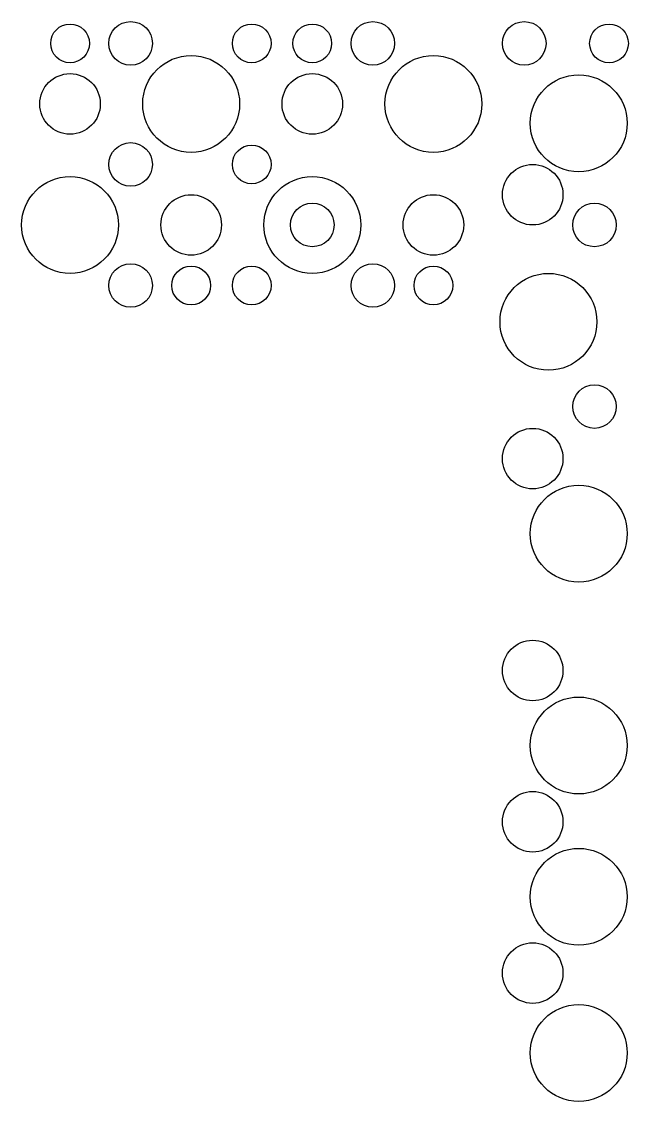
# Model space of a CAD drawing. Extents: x -691 to 691, y -444 to 448.
# Drawn here: x 190 to 691, y -444 to 448 of the extents above.
import ezdxf

# ---------------------------------------------------------------- set-up
doc = ezdxf.new("R2010")
doc.units = 0

msp = doc.modelspace()

# ---------------------------------------------------------------- linework, layer by layer
for centre, radius in [((230, 430), 16), ((280, 430), 18), ((380, 430), 16), ((430, 430), 16), ((480, 430), 18), ((605, 430), 18), ((675, 430), 16), ((330, 380), 40), ((530, 380), 40), ((230, 380), 25), ((430, 380), 25), ((650, 364), 40), ((280, 330), 18), ((380, 330), 16), ((612, 305), 25), ((230, 280), 40), ((430, 280), 40), ((330, 280), 25), ((530, 280), 25), ((430, 280), 18), ((663, 280), 18), ((280, 230), 18), ((330, 230), 16), ((380, 230), 16), ((480, 230), 18), ((530, 230), 16), ((625, 200), 40), ((663, 130), 18), ((612, 87), 25), ((650, 25), 40), ((612, -88), 25), ((650, -150), 40), ((612, -213), 25), ((650, -275), 40), ((612, -338), 25), ((650, -404), 40)]:
    msp.add_circle(centre, radius)

doc.saveas('drawing.dxf')
